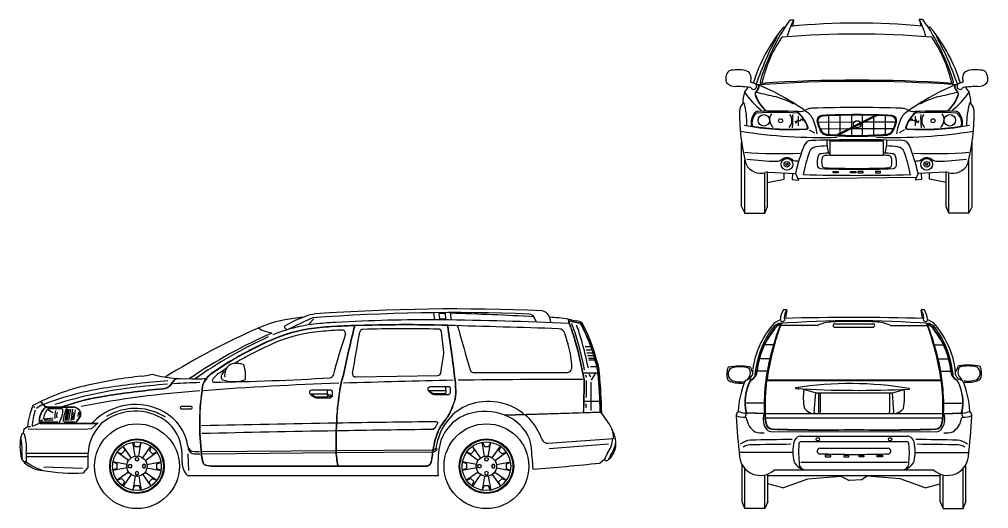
# Model space of a CAD drawing. Header units: millimetres. Extents: x -1 to 67.8, y -7.6 to 12.
# Drawn here: x 60.13 to 67.79, y 0 to 3.87 of the extents above; entities that cross this region are included whole.
import ezdxf

# ---------------------------------------------------------------- set-up
doc = ezdxf.new("R2010")
doc.units = ezdxf.units.MM

# ---------------------------------------------------------------- blocks, each defined once
blk = doc.blocks.new('aw-ruota-auto')
at = {"color": 0, "linetype": 'Continuous', "ltscale": 2}
for p, q in [((-0.0506, 0.0725), (-0.1213, 0.1738)), ((-0.0155, 0.0871), (-0.0371, 0.2087)), ((0.0155, 0.0871), (0.0371, 0.2087)), ((0.0506, 0.0725), (0.1213, 0.1738)), ((-0.0725, 0.0506), (-0.1738, 0.1213)), ((0.0725, 0.0506), (0.1738, 0.1213)), ((-0.0871, 0.0155), (-0.2087, 0.0371)), ((0.0871, 0.0155), (0.2087, 0.0371)), ((-0.0871, -0.0155), (-0.2087, -0.0371)), ((-0.0725, -0.0506), (-0.1738, -0.1213)), ((-0.0506, -0.0725), (-0.1213, -0.1738)), ((0.0506, -0.0725), (0.1213, -0.1738)), ((0.0725, -0.0506), (0.1738, -0.1213)), ((0.0871, -0.0155), (0.2087, -0.0371)), ((-0.0155, -0.0871), (-0.0371, -0.2087)), ((0.0155, -0.0871), (0.0371, -0.2087))]:
    blk.add_line(p, q, dxfattribs=at)
at = {"color": 0}
for p, q in [((-0.1213, 0.1738), (-0.1063, 0.1359)), ((-0.0328, 0.2094), (-0.0177, 0.1712)), ((-0.0177, 0.1712), (0.0209, 0.1712)), ((0.0371, 0.2087), (0.0209, 0.1712)), ((0.1249, 0.1712), (0.1086, 0.1336)), ((-0.1712, 0.1249), (-0.1336, 0.1086)), ((-0.1336, 0.1086), (-0.1063, 0.1359)), ((0.1086, 0.1336), (0.1359, 0.1063)), ((0.1738, 0.1213), (0.1359, 0.1063)), ((-0.2087, 0.0371), (-0.1712, 0.0209)), ((-0.1712, -0.0177), (-0.1712, 0.0209)), ((0.2094, 0.0328), (0.1712, 0.0177)), ((0.1712, 0.0177), (0.1712, -0.0209)), ((-0.2094, -0.0328), (-0.1712, -0.0177)), ((0.2087, -0.0371), (0.1712, -0.0209)), ((-0.1738, -0.1213), (-0.1359, -0.1063)), ((-0.1086, -0.1336), (-0.1359, -0.1063)), ((-0.1249, -0.1712), (-0.1086, -0.1336)), ((0.1336, -0.1086), (0.1063, -0.1359)), ((0.1213, -0.1738), (0.1063, -0.1359)), ((0.1712, -0.1249), (0.1336, -0.1086)), ((-0.0371, -0.2087), (-0.0209, -0.1712)), ((0.0177, -0.1712), (-0.0209, -0.1712)), ((0.0328, -0.2094), (0.0177, -0.1712))]:
    blk.add_line(p, q, dxfattribs=at)
for points in [[(-0.0767, 0), (-0.0688, 0.0138), (-0.0528, 0.0138), (-0.0448, 0), (-0.0528, -0.0138), (-0.0688, -0.0138)], [(0, 0.0767), (0.0138, 0.0688), (0.0138, 0.0528), (0, 0.0448), (-0.0138, 0.0528), (-0.0138, 0.0688)], [(0.0768, 0), (0.0688, 0.0139), (0.0528, 0.0139), (0.0448, 0), (0.0528, -0.0138), (0.0688, -0.0138)], [(0, -0.0767), (0.0138, -0.0688), (0.0138, -0.0528), (0, -0.0448), (-0.0138, -0.0528), (-0.0138, -0.0688)]]:
    blk.add_lwpolyline(points, close=True, dxfattribs=at)
for radius in [0.3692, 0.2377, 0.2315, 0.212, 0.0885]:
    blk.add_circle((0, 0), radius, dxfattribs=at)
blk = doc.blocks.new('2002 Volvo XC70 - Side view')
for p, q in [((0.972, 1.4903), (0.9659, 1.547)), ((1.0134, 1.497), (1.0087, 1.5403)), ((1.0615, 1.4965), (1.0568, 1.5406)), ((1.1041, 1.4889), (1.0977, 1.5478)), ((-0.1952, 1.412), (-0.0089, 1.5015)), ((-0.0257, 1.454), (0.0157, 1.4979)), ((-0.0089, 1.5015), (0.006, 1.5063)), ((1.7764, 1.4716), (1.7615, 1.5062)), ((2.0313, 1.4843), (2.1214, 1.4674)), ((2.0318, 1.4816), (2.1202, 1.4651)), ((2.1214, 1.4674), (2.1365, 1.4677)), ((-0.2112, 1.4262), (-0.1952, 1.412)), ((1.045, 1.2312), (1.0271, 1.3951)), ((2.1627, 1.2788), (2.2065, 1.2788)), ((2.1693, 1.254), (2.2101, 1.254)), ((2.1758, 1.2294), (2.2176, 1.2294)), ((1.0199, 1.0718), (1.0448, 1.2245)), ((2.1812, 1.2094), (2.2237, 1.2094)), ((2.1868, 1.1885), (2.2357, 1.1885)), ((2.1908, 1.1733), (2.2397, 1.1733)), ((2.2044, 1.1219), (2.2544, 1.1215)), ((0.3479, 1.0392), (0.9957, 1.0508)), ((2.1508, 1.0719), (2.2553, 1.0719)), ((2.1619, 1.0563), (2.1709, 1.0383)), ((2.1915, 1.0601), (2.2044, 1.0408)), ((2.2085, 0.7757), (2.2085, 0.9985)), ((2.212, 1.0143), (2.2437, 1.067)), ((-0.0136, 0.929), (0.0005, 0.9372)), ((-0.0136, 0.91), (-0.0136, 0.929)), ((0.0005, 0.9372), (0.1524, 0.9372)), ((0.1256, 0.9065), (0.1256, 0.9372)), ((0.1524, 0.9372), (0.1607, 0.9298)), ((0.1607, 0.9298), (0.1607, 0.886)), ((0.9212, 0.9546), (0.9353, 0.9628)), ((0.9212, 0.9356), (0.9212, 0.9546)), ((0.9237, 0.9286), (0.9212, 0.9356)), ((0.9225, 0.9321), (1.0604, 0.9321)), ((0.9378, 0.9145), (0.9237, 0.9286)), ((0.9429, 0.9197), (0.9304, 0.9321)), ((0.9353, 0.9628), (1.0872, 0.9628)), ((0.9593, 0.9085), (0.9419, 0.9205)), ((1.0604, 0.921), (1.0568, 0.9084)), ((1.0604, 0.9321), (1.0604, 0.9628)), ((1.0604, 0.9321), (1.0604, 0.921)), ((1.0872, 0.9628), (1.0955, 0.9554)), ((1.0955, 0.9554), (1.0955, 0.9116)), ((-0.0111, 0.903), (-0.0136, 0.91)), ((-0.0123, 0.9065), (0.1256, 0.9065)), ((0.003, 0.8889), (-0.0111, 0.903)), ((0.0081, 0.8941), (-0.0044, 0.9065)), ((0.0215, 0.8762), (0.003, 0.8889)), ((0.0245, 0.8829), (0.0071, 0.8949)), ((0.0356, 0.8729), (0.0215, 0.8762)), ((0.0372, 0.8799), (0.0232, 0.8832)), ((0.1165, 0.8801), (0.0356, 0.8801)), ((0.1457, 0.8729), (0.0356, 0.8729)), ((0.0372, 0.8799), (0.0364, 0.8801)), ((0.122, 0.8828), (0.1165, 0.8801)), ((0.1256, 0.8954), (0.122, 0.8828)), ((0.1256, 0.9065), (0.1256, 0.8954)), ((0.1607, 0.886), (0.1457, 0.8729)), ((0.9563, 0.9017), (0.9378, 0.9145)), ((0.9704, 0.8984), (0.9563, 0.9017)), ((0.972, 0.9055), (0.958, 0.9088)), ((1.0513, 0.9057), (0.9704, 0.9057)), ((1.0805, 0.8984), (0.9704, 0.8984)), ((0.972, 0.9055), (0.9712, 0.9057)), ((1.0568, 0.9084), (1.0513, 0.9057)), ((1.0955, 0.9116), (1.0805, 0.8984)), ((2.1595, 0.8472), (2.2702, 0.8472)), ((-2.1988, 0.807), (-2.1899, 0.7957)), ((-2.0875, 0.8028), (-1.9739, 0.8028)), ((-2.0875, 0.8003), (-1.886, 0.8003)), ((-2.0875, 0.7906), (-1.9721, 0.7906)), ((-2.0849, 0.7837), (-2.0449, 0.7592)), ((-1.9663, 0.8028), (-1.886, 0.8028)), ((-1.9362, 0.7858), (-1.9512, 0.6966)), ((-1.929, 0.7858), (-1.9439, 0.6966)), ((-1.9198, 0.7858), (-1.9348, 0.6966)), ((-1.9073, 0.7858), (-1.9222, 0.6966)), ((-1.8899, 0.7858), (-1.9048, 0.6966)), ((-1.8696, 0.7803), (-1.8827, 0.702)), ((-2.1279, 0.6983), (-2.1409, 0.6905)), ((-2.114, 0.7018), (-2.043, 0.7)), ((-2.1133, 0.7077), (-2.0434, 0.7154)), ((-1.8439, 0.761), (-1.8494, 0.7279)), ((1.5202, 0.7397), (2.1485, 0.7588)), ((1.5263, 0.7374), (2.2856, 0.7605)), ((2.151, 0.7589), (2.2802, 0.7628)), ((-2.2785, 0.5955), (-2.2737, 0.6294)), ((-2.2737, 0.6294), (-2.2471, 0.6492)), ((-2.2471, 0.6492), (-2.2237, 0.6492)), ((-2.242, 0.6293), (-1.7978, 0.628)), ((-2.1539, 0.6723), (-2.2102, 0.6482)), ((-2.1438, 0.6723), (-2.1546, 0.6819)), ((-2.1422, 0.6741), (-2.153, 0.6837)), ((-2.1438, 0.6844), (-2.0058, 0.6844)), ((-2.1438, 0.6748), (-1.8666, 0.6748)), ((-2.1438, 0.6723), (-1.6926, 0.6723)), ((-1.9556, 0.6844), (-1.8725, 0.6844)), ((-1.8638, 0.6748), (-1.6897, 0.6748)), ((-1.7978, 0.628), (-1.7381, 0.6327)), ((-1.7381, 0.6327), (-1.6873, 0.6769)), ((0.9752, 0.6373), (0.959, 0.6245)), ((0.9977, 0.6785), (0.9752, 0.6373)), ((0.9875, 0.686), (0.9977, 0.6785)), ((-2.2939, 0.5885), (-2.2785, 0.5955)), ((1.8694, 0.5158), (2.3858, 0.5544)), ((0.1932, 0.4591), (0.9526, 0.465)), ((1.8764, 0.4755), (2.345, 0.5104)), ((-2.2912, 0.437), (-2.2912, 0.3874)), ((-2.2556, 0.437), (-1.7679, 0.437)), ((-2.2556, 0.437), (-2.2556, 0.3689)), ((-2.2556, 0.4105), (-1.7698, 0.4105)), ((-0.98, 0.4315), (-0.9745, 0.2996)), ((-0.9285, 0.4503), (-0.8857, 0.4507)), ((-0.9284, 0.4327), (-0.8818, 0.4331)), ((-0.8653, 0.4508), (0.1907, 0.459)), ((-0.8606, 0.4332), (0.1913, 0.4418)), ((0.1938, 0.4418), (0.9485, 0.4479)), ((2.3142, 0.3868), (2.2833, 0.3607)), ((2.3142, 0.3868), (2.33, 0.3772)), ((-2.2556, 0.3689), (-2.2741, 0.3689)), ((-1.8109, 0.3177), (-2.1169, 0.3277)), ((-1.8044, 0.2811), (-1.7683, 0.3227)), ((-0.7799, 0.3387), (0.2054, 0.3387)), ((-0.7799, 0.3362), (0.9166, 0.3362)), ((0.208, 0.3387), (0.9166, 0.3387)), ((-0.9822, 0.2606), (0.999, 0.2606))]:
    blk.add_line(p, q)
blk.add_lwpolyline([(-1.0259, 0.8097), (-0.9567, 0.8097, -0.414214), (-0.9462, 0.7993), (-0.9462, 0.795, -0.414214), (-0.9567, 0.7845), (-1.0259, 0.7845, -0.414214), (-1.0363, 0.795), (-1.0363, 0.7993, -0.414214)], format="xyb", close=True)
blk.add_circle((0.1417, 0.8919), 0.00986)
for centre, radius, start, end in [((0.0798, 1.1529), 0.3871, 97.40592, 109.56263), ((1.1276, -13.6299), 15.1777, 87.77253, 94.23789), ((1.1276, -13.6299), 15.2064, 87.39517, 94.13972), ((1.1276, -13.6299), 15.1707, 90.26747, 90.44893), ((0.4552, -21.8826), 23.4333, 86.81566, 88.42729), ((1.7156, 1.4864), 0.05, 23.3293, 87.77253), ((1.8159, 1.4999), 0.0609, 41.2244, 87.39517), ((1.7745, 1.4637), 0.116, 1.55111, 41.2244), ((-0.0525, 0.6062), 0.8982, 100.06903, 113.50406), ((0.1699, 0.2121), 1.2536, 96.97522, 112.3677), ((0.2588, 0.6491), 0.9218, 109.56263, 120.54099), ((0.1313, -0.4289), 1.9494, 95.94113, 100.06903), ((0.2555, -0.6348), 2.1047, 91.80458, 96.48991), ((0.8956, -9.9689), 11.4595, 89.39292, 93.53406), ((0.7207, -26.484), 27.9826, 89.302, 89.40057), ((0.7207, -26.484), 27.9755, 87.30579, 89.39292), ((1.7912, -0.107), 1.6207, 81.57659, 86.85115), ((2.1562, 1.5087), 0.1298, 185.38965, 201.73734), ((2.3986, 3.0437), 1.591, 256.5532, 258.93822), ((2.1562, 1.5087), 0.1273, 185.70432, 191.05688), ((2.1562, 1.5087), 0.1273, 192.27277, 201.73734), ((0.6785, 0.9195), 1.461, 15.586, 21.73734), ((0.6785, 0.9195), 1.4635, 15.586, 21.73734), ((0.6785, 0.9195), 1.4795, 15.586, 21.4476), ((2.0595, 1.3096), 0.1759, 64.03744, 78.89635), ((2.0828, 1.4282), 0.0525, 28.05235, 44.58799), ((2.0828, 1.4282), 0.055, 28.05235, 45.41277), ((0.9262, 0.8224), 1.3716, 14.90164, 28.06705), ((1.9173, -3.9233), 5.8375, 113.50406, 121.79226), ((1.3429, -2.377), 4.1126, 113.78423, 124.15748), ((-0.2167, 1.8295), 0.4541, 243.05446, 257.4139), ((0.1699, 0.2121), 1.2222, 96.97522, 114.08393), ((0.1699, 0.2121), 1.2197, 96.97522, 114.08393), ((0.1699, 0.2121), 1.1896, 96.97522, 114.08393), ((-0.2043, 1.434), 0.0105, 120.54099, 228.52858), ((0.3036, -0.8811), 2.3235, 92.54581, 96.97522), ((0.3036, -0.8811), 2.321, 92.54581, 96.97522), ((0.3036, -0.8811), 2.291, 92.54581, 96.97522), ((0.7545, -11.0229), 12.4753, 88.5245, 92.54581), ((0.7545, -11.0229), 12.4728, 91.91755, 92.54581), ((0.7545, -11.0229), 12.4427, 92.36239, 92.54581), ((0.2427, 1.3843), 0.025, 341.4342, 92.36239), ((9.0689, -0.7584), 9.005, 165.84973, 168.4554), ((9.0689, -0.7584), 9.0025, 165.84515, 168.4554), ((-31.447, 6.8115), 32.2847, 349.75363, 350.34011), ((0.7545, -11.0229), 12.4728, 88.53405, 91.9056), ((0.4046, 1.39), 0.025, 91.61478, 170.34011), ((0.7545, -11.0229), 12.4427, 88.85698, 91.61478), ((1.0023, 1.3924), 0.025, 6.23128, 88.85698), ((-9.7254, -0.2651), 10.9337, 6.71642, 9.003), ((-9.7254, -0.2651), 10.9362, 6.71642, 9.0139), ((-1.5068, -99.3873), 100.8662, 88.035396, 88.532608), ((19.0967, 6.3995), 18.6159, 195.4386, 196.55346), ((1.9515, 1.3683), 0.0513, 14.35517, 90.40976), ((3.19, 1.6853), 1.2272, 194.35517, 198.08997), ((0.6785, 0.9195), 1.5111, 15.586, 20.49576), ((0.9518, 0.8255), 1.3341, 15.05311, 28.05235), ((0.9518, 0.8255), 1.3366, 15.05311, 28.05235), ((1.2443, -2.094), 3.7975, 114.71326, 124.77424), ((0.8889, -1.3965), 2.9842, 114.08393, 118.60321), ((0.8889, -1.3965), 2.9817, 114.08393, 118.60321), ((5.2045, -0.2822), 5.2092, 161.4342, 165.17277), ((1.3771, 1.0931), 0.68, 3.72256, 18.08997), ((-0.9388, 0.4684), 3.1401, 10.09322, 15.586), ((-0.9388, 0.4684), 3.1426, 10.09322, 15.586), ((-0.9388, 0.4684), 3.1586, 11.46485, 15.586), ((-0.9388, 0.4684), 3.1902, 11.56163, 15.586), ((0.8889, -1.3965), 2.9516, 114.08393, 118.60321), ((1.0202, 1.2285), 0.025, 350.74588, 6.23128), ((0.6832, -1.0192), 2.5545, 118.60321, 125.39315), ((0.6832, -1.0192), 2.552, 118.60321, 125.39315), ((0.6832, -1.0192), 2.5219, 118.60321, 120.85689), ((1.8275, 1.0278), 0.4371, 5.51066, 19.23547), ((1.8275, 1.0278), 0.4396, 5.51066, 19.23547), ((1.8275, 1.0278), 0.4491, 5.51066, 19.23547), ((-0.6385, 0.9242), 0.1724, 118.49867, 147.43642), ((0.6832, -1.0192), 2.5219, 122.59616, 123.82757), ((-0.6652, 1.0382), 0.0499, 110.0489, 156.80437), ((-0.5763, 1.0495), 0.1118, 161.46164, 185.43436), ((-0.6096, 1.0717), 0.074, 117.47973, 169.5335), ((-0.6095, 1.0716), 0.0741, 91.84827, 117.47973), ((-0.6037, 0.8907), 0.2551, 75.88796, 91.84827), ((-0.5442, 1.1274), 0.011, 356.66786, 75.88796), ((-0.8515, 1.043), 0.3291, 357.85173, 14.74063), ((1.2769, 1.1006), 0.0251, 191.48554, 269.61912), ((1.8387, 85.6099), 84.5363, 269.619116, 270.123403), ((2.0176, 1.1106), 0.0368, 275.02679, 350.08385), ((1.9166, 1.1282), 0.1393, 350.08385, 3.72256), ((-0.9292, -2.7417), 3.8103, 96.25777, 102.75781), ((-0.5115, -6.5229), 7.5585, 94.74908, 98.38843), ((-1.4155, 1.6936), 0.6515, 276.25777, 283.74091), ((-1.0001, 2.0103), 0.9848, 254.65006, 272.05473), ((-1.1947, 1.0554), 0.1109, 275.33403, 330.73144), ((-1.1947, 1.0554), 0.1134, 275.33403, 330.73144), ((-1.0438, 0.9709), 0.0621, 113.13445, 150.73144), ((-1.0438, 0.9709), 0.0596, 107.92724, 150.73144), ((-0.9069, 2.841), 1.8157, 268.17423, 272.28154), ((-0.6887, 0.9117), 0.1858, 125.39315, 153.7381), ((-0.6887, 0.9117), 0.1833, 125.39315, 153.7381), ((-0.7727, 1.01), 0.0131, 147.43642, 254.53661), ((-1.2296, 25.117), 24.1239, 271.07676, 273.26888), ((-0.6594, 1.0357), 0.0562, 156.80437, 179.79688), ((-0.6965, 1.0359), 0.0191, 179.79688, 250.87315), ((-0.6123, 1.2786), 0.2761, 250.87315, 286.00515), ((-0.5414, 1.0313), 0.0188, 286.00515, 357.85173), ((0.1446, 1.0573), 0.025, 273.26888, 345.17277), ((-0.029, 1.1), 0.2808, 337.31072, 348.4554), ((-0.029, 1.1), 0.2833, 337.31072, 348.4554), ((6.4652, -222.1482), 223.2255, 91.372423, 91.595416), ((0.3475, 1.0642), 0.025, 169.75363, 271.02213), ((0.9953, 1.0758), 0.025, 271.02213, 350.74588), ((0.3854, 0.9256), 0.7531, 358.69767, 6.71642), ((0.3854, 0.9256), 0.7556, 358.69767, 6.71642), ((1.9547, -57.6065), 58.6255, 89.814919, 90.778105), ((-3.0172, 0.9726), 5.1701, 357.62977, 0.51029), ((-3.0172, 0.9726), 5.1726, 357.63176, 0.51029), ((-10.6757, 1.1954), 12.8502, 358.576, 359.17917), ((-1.6932, 0.6882), 3.974, 1.07641, 5.51066), ((-1.6932, 0.6882), 3.9765, 1.0408, 5.51066), ((-1.6932, 0.6882), 3.986, 0.91488, 5.51066), ((-1.3742, -0.7566), 1.776, 102.89868, 117.85715), ((-1.2688, -1.3873), 2.3673, 98.38843, 110.98144), ((-1.0085, -2.4092), 3.3885, 97.04515, 107.53076), ((-0.4009, -6.4286), 7.373, 93.75824, 101.11721), ((-0.5438, -5.9156), 6.8905, 95.33403, 98.99219), ((-0.5438, -5.9156), 6.888, 95.33403, 98.99219), ((-0.7308, -4.6567), 5.6532, 94.15128, 97.04515), ((-0.7308, -4.6567), 5.6532, 91.56688, 93.6578), ((1.0062, 0.6653), 1.894, 171.99077, 188.31115), ((1.0062, 0.6653), 1.8915, 171.98424, 188.31115), ((-0.7329, 0.9335), 0.1365, 153.7381, 181.88561), ((-0.7329, 0.9335), 0.134, 153.7381, 181.88561), ((0.9067, -21.3809), 22.3807, 91.77032, 94.51598), ((2.3209, 0.5985), 2.1275, 169.36565, 175.45734), ((2.3209, 0.5985), 2.125, 169.36565, 175.45734), ((-2.2727, 0.7255), 0.1771, 32.35685, 42.14837), ((-2.2727, 0.7255), 0.1796, 32.35685, 42.14837), ((-1.3566, -0.9359), 1.845, 98.23471, 109.54688), ((-1.3566, -0.9359), 1.8425, 98.23471, 109.32672), ((0.9218, 0.9133), 0.2166, 335.9879, 358.72381), ((0.9218, 0.9133), 0.2191, 335.9879, 358.72381), ((1.396, 0.3962), 0.45, 51.65254, 110.27403), ((-1.5636, 0.5578), 0.6896, 158.22616, 172.38141), ((-1.5214, 0.5883), 0.6913, 164.05072, 175.03667), ((-2.0662, 0.6587), 0.1719, 111.47012, 129.49848), ((-2, 0.6886), 0.1548, 139.71911, 182.4966), ((-2, 0.6886), 0.1523, 139.71911, 182.4966), ((-2.0722, 0.8694), 0.0708, 224.43829, 251.70318), ((-1.973, 0.6898), 0.1496, 141.84847, 174.0703), ((-2.0722, 0.8694), 0.0683, 224.43829, 257.30787), ((-2.0875, 0.7628), 0.04, 99.8558, 139.71911), ((-2.0875, 0.7628), 0.0375, 90, 139.71911), ((-1.8443, 0.7251), 0.1863, 164.65663, 184.5263), ((-2.1481, 0.7809), 0.182, 326.40343, 2.52228), ((-1.7198, 0.6794), 0.245, 152.00282, 177.8865), ((-1.9444, 0.7368), 0.0612, 321.06352, 34.89016), ((-1.8908, 0.7285), 0.072, 46.74407, 86.25773), ((-1.8908, 0.7285), 0.0745, 46.74407, 86.25773), ((-1.8772, 0.7429), 0.0521, 12.7892, 46.74407), ((-1.8772, 0.7429), 0.0546, 12.7892, 46.74407), ((-1.3936, 0.352), 0.4698, 60.7245, 135.02355), ((-1.3936, 0.352), 0.4176, 60.7245, 130.23608), ((-1.3936, 0.352), 0.4392, 60.7245, 121.50438), ((3.3452, 0.5171), 3.155, 175.45734, 181.05559), ((3.3452, 0.5171), 3.1525, 175.45734, 181.05559), ((0.7045, 0.9567), 0.4355, 320.15812, 342.41386), ((0.7045, 0.9567), 0.438, 320.15812, 342.41386), ((1.3679, 0.4721), 0.3691, 110.27403, 140.56897), ((1.3685, 0.3323), 0.4348, 68.36835, 107.27221), ((-3.0172, 0.9726), 5.1886, 358.05047, 358.40527), ((-1.9641, 0.7351), 0.0542, 149.86603, 199.13971), ((-1.2868, 0.3545), 0.6624, 145.18472, 151.09138), ((-1.2868, 0.3545), 0.6599, 145.18472, 150.97145), ((-1.8532, 0.7484), 0.0178, 325.18472, 12.7892), ((-1.8532, 0.7484), 0.0275, 325.18472, 12.7892), ((-1.8532, 0.7484), 0.03, 325.18472, 12.7892), ((-1.3454, 0.438), 0.319, 7.75388, 60.7245), ((-1.3454, 0.438), 0.3405, 56.09641, 60.7245), ((-1.3454, 0.438), 0.3711, 8.51505, 60.7245), ((1.4475, 0.4067), 0.4721, 140.56897, 171.79498), ((1.3394, 0.4259), 0.3367, 107.27221, 173.06697), ((1.3978, 0.406), 0.3554, 31.00522, 68.36835), ((1.396, 0.3962), 0.45, 41.40162, 49.01006), ((1.3816, 0.3898), 0.4651, 19.97335, 40.82531), ((1.344, 0.0195), 1.1982, 31.84447, 38.19959), ((-1.4033, 0.4147), 0.365, 135.44334, 172.7633), ((-1.7542, 0.7123), 0.04, 298.13954, 315.02355), ((2.7139, -150.2937), 150.9896, 90.95621, 91.360202), ((2.7139, -150.2937), 150.9284, 90.957536, 91.360202), ((2.7139, -150.2937), 150.9284, 90.666194, 90.956586), ((2.7139, -150.2937), 150.9896, 90.655115, 90.955259), ((1.2518, 0.5), 0.2774, 140.15812, 158.19457), ((1.2518, 0.5), 0.2749, 140.15812, 158.19457), ((2.2089, 0.5625), 0.1771, 357.38381, 30.26254), ((-1.9089, 0.4905), 0.3972, 165.7125, 194.62227), ((-2.6081, 0.4774), 0.3192, 353.45618, 15.11348), ((-2.3052, 0.5706), 0.0384, 6.65167, 45.26728), ((-2.6081, 0.4774), 0.3548, 353.45618, 15.9668), ((1.5302, 0.3886), 0.5773, 158.19457, 174.67487), ((1.5302, 0.3886), 0.5748, 158.19457, 174.67487), ((1.5036, 0.4696), 0.2319, 6.40017, 31.00522), ((1.8657, 0.5657), 0.05, 199.97335, 274.26767), ((2.1542, 0.5668), 0.2254, 324.82374, 356.71662), ((2.2227, 0.516), 0.1824, 337.95431, 30.53043), ((-1.1131, 0.3778), 0.6575, 172.7633, 184.80591), ((-1.7416, 0.384), 0.7189, 358.35725, 7.75388), ((-0.9289, 0.5003), 0.05, 188.51505, 270.44525), ((-0.9284, 0.4827), 0.05, 188.51505, 270.44525), ((0.9578, 0.4832), 0.0353, 274.94421, 347.16492), ((0.9699, 0.4755), 0.0105, 270.44525, 351.79498), ((2.1343, 0.3293), 1.1375, 173.06697, 183.45944), ((-2.487, 0.022), 4.2476, 3.92004, 6.40017), ((2.1542, 0.5668), 0.2548, 324.82374, 349.91707), ((-2.1861, 0.4675), 0.1322, 215.80549, 228.25279), ((-0.7701, 0.4037), 0.0987, 187.05134, 209.14535), ((-0.7701, 0.4037), 0.0962, 187.05134, 209.14535), ((0.7792, 0.4699), 0.5886, 181.05559, 192.87742), ((0.7792, 0.4699), 0.5861, 181.05559, 192.9333), ((-0.6037, 0.5875), 1.5659, 352.34766, 354.67487), ((-0.6037, 0.5875), 1.5684, 352.34766, 354.67487), ((2.478, 0.3386), 0.1708, 144.82374, 163.58001), ((2.2601, 0.5009), 0.1421, 299.48641, 337.95431), ((2.478, 0.3386), 0.1414, 144.82374, 159.929), ((-2.1208, 0.5133), 0.2115, 219.39419, 268.63579), ((-1.9887, 0.7263), 0.4461, 233.2383, 252.08964), ((-0.8837, 0.3592), 0.1394, 178.28083, 225.02467), ((-0.832, 0.3692), 0.0278, 209.14535, 255.515), ((-0.832, 0.3692), 0.0253, 209.14535, 255.515), ((-0.789, 0.5354), 0.1995, 255.515, 272.65257), ((-0.789, 0.5354), 0.197, 255.515, 272.65257), ((0.8981, 0.3858), 0.0506, 291.48885, 352.34766), ((0.8981, 0.3858), 0.0531, 291.48885, 352.34766), ((0.8345, 13.4334), 13.1529, 273.99411, 276.29045), ((2.2601, 0.5009), 0.1421, 276.29045, 279.40265), ((-1.8704, 1.7571), 1.4775, 260.04612, 272.56035)]:
    blk.add_arc(centre, radius, start, end)
at = {"xscale": 0.9070060506302333, "yscale": 0.9070060506302333, "zscale": 0.9070060506302333}
for p in [(-1.381, 0.3348), (1.381, 0.3348)]:
    blk.add_blockref('aw-ruota-auto', p, dxfattribs=at)
blk = doc.blocks.new('2002 Volvo XC70 - Front view')
for p, q in [((-0.2231, 0.7681), (-0.2231, 0.6261)), ((-0.1596, 0.6178), (0.1419, 0.7723)), ((-0.1413, 0.6178), (0.1592, 0.7718)), ((-0.1339, 0.7691), (-0.1337, 0.6311)), ((-0.0421, 0.7736), (-0.0419, 0.6816)), ((0.0421, 0.7736), (0.042, 0.7257)), ((0.2231, 0.7681), (0.2231, 0.6261)), ((-0.4901, 0.7305), (-0.4801, 0.7105)), ((-0.4801, 0.7105), (-0.4701, 0.738)), ((-0.4701, 0.738), (-0.4475, 0.728)), ((-0.4625, 0.7655), (-0.4625, 0.6904)), ((-0.4475, 0.728), (-0.435, 0.7455)), ((-0.435, 0.7455), (-0.425, 0.728)), ((-0.3083, 0.719), (-0.0252, 0.7203)), ((0.042, 0.7106), (0.0417, 0.6166)), ((0.062, 0.7207), (0.3023, 0.7218)), ((0.1337, 0.617), (0.1339, 0.7587)), ((0.435, 0.7455), (0.425, 0.728)), ((0.4475, 0.728), (0.435, 0.7455)), ((0.4701, 0.738), (0.4475, 0.728)), ((0.4625, 0.7655), (0.4625, 0.6904)), ((0.4801, 0.7105), (0.4701, 0.738)), ((0.4901, 0.7305), (0.4801, 0.7105)), ((-0.3775, 0.6572), (-0.3343, 0.6334)), ((-0.2893, 0.6674), (-0.0702, 0.6684)), ((-0.0418, 0.6646), (-0.0417, 0.6166)), ((-0.0402, 0.6685), (0.2833, 0.6699)), ((0.3775, 0.6572), (0.3343, 0.6334)), ((-0.9109, 0.0542), (-0.9109, 0.5616)), ((0.3617, 0.5733), (0.2359, 0.5778)), ((0.9109, 0.0542), (0.9109, 0.5616)), ((-0.8854, 0), (-0.8854, 0.4225)), ((0.8854, 0), (0.8854, 0.4225)), ((-0.7279, 0), (-0.7279, 0.3204)), ((-0.7059, 0.0542), (-0.7059, 0.3246)), ((-0.7021, 0.3244), (-0.4849, 0.3124)), ((-0.5741, 0.2697), (-0.5741, 0.3173)), ((-0.5091, 0.3138), (-0.5121, 0.2674)), ((-0.4847, 0.3134), (-0.4608, 0.2597)), ((0.4847, 0.3134), (0.4608, 0.2597)), ((0.7021, 0.3244), (0.4849, 0.3124)), ((0.5091, 0.3138), (0.5121, 0.2674)), ((0.5741, 0.2697), (0.5741, 0.3173)), ((0.7059, 0.0542), (0.7059, 0.3246)), ((0.7279, 0), (0.7279, 0.3204)), ((-0.7059, 0.2425), (-0.5741, 0.2697)), ((-0.5121, 0.2674), (-0.4608, 0.2597)), ((-0.4676, 0.2749), (0.4707, 0.2845)), ((0.5121, 0.2674), (0.4608, 0.2597)), ((0.7059, 0.2425), (0.5741, 0.2697)), ((-0.9109, 0.0542), (-0.8854, 0)), ((-0.8854, 0), (-0.7674, 0)), ((-0.7674, 0), (-0.7279, 0)), ((-0.7279, 0), (-0.7059, 0.0542)), ((0.7279, 0), (0.7059, 0.0542)), ((0.7674, 0), (0.7279, 0)), ((0.8854, 0), (0.7674, 0)), ((0.9109, 0.0542), (0.8854, 0))]:
    blk.add_line(p, q)
for points in [[(-0.2097, 0.4551), (-0.2097, 0.5703), (0.2092, 0.5703), (0.2092, 0.4551)], [(-0.1872, 0.3199), (-0.1872, 0.33), (-0.1471, 0.33), (-0.1471, 0.3199)], [(-0.0495, 0.3199), (-0.0495, 0.33), (-0.0069, 0.33), (-0.0069, 0.3199)], [(0.0495, 0.3199), (0.0495, 0.33), (0.0069, 0.33), (0.0069, 0.3199)], [(0.1872, 0.3199), (0.1872, 0.33), (0.1471, 0.33), (0.1471, 0.3199)]]:
    blk.add_lwpolyline(points, close=True)
for centre, radius in [((-0.7354, 0.733), 0.0451), ((0.7354, 0.733), 0.0451), ((-0.6027, 0.7305), 0.0158), ((0.0025, 0.7019), 0.0285), ((0.6027, 0.7305), 0.0158), ((-0.552, 0.3861), 0.0462), ((-0.5527, 0.3861), 0.0225), ((-0.552, 0.3861), 0.00792), ((0.552, 0.3861), 0.0462), ((0.5527, 0.3861), 0.0225), ((0.552, 0.3861), 0.00792)]:
    blk.add_circle(centre, radius)
for centre, radius, start, end in [((0.4012, 0.6534), 1.2755, 140.70445, 162.95146), ((0.8954, 0.5393), 1.7335, 145.47129, 163.29661), ((-0.5699, 1.4493), 0.02, 74.41482, 143.28085), ((-0.0656, 1.2714), 0.5012, 149.76526, 165.50257), ((-0.5125, 1.4386), 0.0858, 80.62496, 103.63643), ((0.0011, -3.7892), 5.2904, 84.40395, 95.68469), ((-0.752, 1.5435), 0.2539, 344.82001, 354.7526), ((0.507, 1.459), 0.0704, 75.4049, 100.80941), ((0.0056, 1.2622), 0.5563, 13.69527, 28.63159), ((0.8154, 1.5828), 0.326, 190.16975, 198.93438), ((-0.94, 0.5048), 1.7863, 17.35389, 34.9134), ((0.5699, 1.4493), 0.02, 36.71915, 105.58518), ((-0.4012, 0.6534), 1.2755, 17.04854, 39.29555), ((1.5315, 0.2182), 2.4609, 151.51508, 161.01547), ((0.2951, 0.7911), 1.0713, 146.57556, 167.35627), ((-0.5816, 1.3714), 0.02, 97.4368, 150.50295), ((0, -6.1794), 7.5931, 85.58912, 94.4128), ((0.5816, 1.3714), 0.02, 29.49705, 82.5632), ((-0.2951, 0.7911), 1.0713, 12.64373, 33.42444), ((-1.5315, 0.2182), 2.4609, 18.98453, 28.48492), ((-0.9509, 1.0631), 0.0851, 136.16617, 198.91087), ((-1.0051, 1.1152), 0.01, 103.61448, 136.16617), ((-0.9401, 0.8469), 0.286, 78.10711, 103.61448), ((-0.8937, 1.0697), 0.0584, 336.71966, 77.6148), ((0.8937, 1.0697), 0.0584, 102.3852, 203.28034), ((0.9401, 0.8469), 0.286, 76.38552, 101.89289), ((1.0051, 1.1152), 0.01, 43.83383, 76.38552), ((0.9509, 1.0631), 0.0851, 341.08913, 43.83383), ((-1.022, 1.0388), 0.01, 198.91087, 218.74666), ((-0.9625, 1.0865), 0.0862, 218.74666, 272.60291), ((-0.9664, -0.0756), 1.076, 83.40009, 89.58551), ((-0.8309, 1.0427), 0.01, 156.71966, 250.0549), ((-0.8155, 1.001), 0.0235, 212.19076, 71.91459), ((-1.4308, -0.6105), 1.7487, 53.07266, 70.0549), ((-0.8405, 1.0057), 0.0652, 310.36462, 7.44376), ((-0.8377, 1.0057), 0.0652, 310.36462, 7.70338), ((0.0065, -10.5306), 11.571, 86.14096, 93.90928), ((-0.7552, 1.0351), 0.01, 165.93832, 275.78238), ((-0.0021, -10.1293), 11.1798, 86.12854, 93.85746), ((1.4308, -0.6105), 1.7487, 109.9451, 126.92734), ((0.7552, 1.0351), 0.01, 264.21762, 14.06168), ((0.8377, 1.0057), 0.0652, 172.29662, 229.63538), ((0.8405, 1.0057), 0.0652, 172.55624, 229.63538), ((0.8155, 1.0006), 0.0233, 107.42829, 328.58043), ((0.8309, 1.0427), 0.01, 289.9451, 23.28034), ((0.9664, -0.0756), 1.076, 90.41449, 96.59991), ((0.9625, 1.0865), 0.0862, 267.39709, 321.25334), ((1.022, 1.0388), 0.01, 321.25334, 341.08913), ((-0.4225, 0.843), 0.48, 166.33319, 177.57335), ((-1.0812, 1.1429), 0.2678, 315.8784, 326.44686), ((-0.4409, 1.2398), 0.5285, 212.27127, 233.57881), ((-0.8439, 0.9833), 0.01, 31.41957, 83.40009), ((-0.7854, 0.9408), 0.02, 130.36462, 199.42098), ((-0.5194, 1.0346), 0.302, 199.42098, 229.46291), ((-0.7825, 0.9408), 0.02, 130.36462, 199.42098), ((-0.5165, 1.0346), 0.302, 199.42098, 229.44792), ((1.0368, 8.2478), 7.5177, 255.94193, 257.08251), ((-0.8522, 0.1919), 0.7576, 62.01649, 74.0345), ((0.8522, 0.1919), 0.7576, 105.9655, 117.98351), ((-1.0368, 8.2478), 7.5177, 282.91749, 284.05807), ((0.5165, 1.0346), 0.302, 310.55208, 340.57902), ((0.5194, 1.0346), 0.302, 310.53709, 340.57902), ((0.4409, 1.2398), 0.5285, 306.42119, 327.72873), ((0.7825, 0.9408), 0.02, 340.57902, 49.63538), ((0.7854, 0.9408), 0.02, 340.57902, 49.63538), ((0.8439, 0.9833), 0.01, 96.59991, 148.58043), ((1.0812, 1.1429), 0.2678, 213.55314, 224.1216), ((0.4225, 0.843), 0.48, 2.42665, 13.66681), ((-0.8507, 0.8057), 0.0773, 121.91966, 180.27808), ((-1.4876, 0.7028), 0.6195, 358.8726, 15.78021), ((1.4876, 0.7028), 0.6195, 164.21979, 181.1274), ((0.8507, 0.8057), 0.0773, 359.72192, 58.08034), ((0.7956, 0.803), 1.7235, 179.89608, 193.53788), ((-0.702, 0.7105), 0.1334, 142.57911, 190.81783), ((-0.7243, 0.7117), 0.1045, 135.44658, 193.81104), ((-0.7841, 0.7733), 0.03, 91.88963, 142.57911), ((-0.7846, 0.771), 0.02, 93.32216, 135.44658), ((-0.6278, -1.9305), 2.7261, 86.52541, 93.32216), ((-0.6253, -4.042), 4.8479, 88.04699, 91.88963), ((-0.6057, 0.739), 0.0838, 146.22179, 229.30855), ((-0.5918, 0.7308), 0.0792, 315.64015, 38.90723), ((-1.4526, 0.748), 0.948, 355.45624, 1.8159), ((-0.6113, 0.6102), 0.2354, 16.45983, 55.27346), ((-0.6134, 0.608), 0.2354, 17.7088, 50.02776), ((-0.4579, 0.9319), 0.1289, 269.03634, 297.95513), ((-0.3533, 0.726), 0.1022, 89.47356, 115.58405), ((-0.4403, 0.7074), 0.1, 23.6468, 53.07266), ((0.0005, -9.3069), 10.1411, 88.01073, 91.99423), ((-0.2748, 0.7311), 0.04, 93.59447, 194.18212), ((-0.2678, 0.7271), 0.04, 93.53748, 195.26175), ((-0.0002, -4.4781), 5.2565, 86.97193, 93.02215), ((0.0001, -4.3078), 5.0821, 86.95277, 93.04973), ((0.2678, 0.7271), 0.04, 344.73825, 86.46252), ((0.2748, 0.7311), 0.04, 345.81788, 86.40553), ((0.4403, 0.7074), 0.1, 126.92734, 156.3532), ((0.3533, 0.726), 0.1022, 64.41595, 90.52644), ((0.6113, 0.6102), 0.2354, 124.72654, 163.54017), ((0.6134, 0.608), 0.2354, 129.97224, 162.2912), ((0.4579, 0.9319), 0.1289, 242.04487, 270.96366), ((0.6253, -4.042), 4.8479, 88.11037, 91.95301), ((0.6278, -1.9305), 2.7261, 86.67784, 93.47459), ((1.4526, 0.748), 0.948, 178.1841, 184.54376), ((0.5918, 0.7308), 0.0792, 141.09277, 224.35985), ((0.6057, 0.739), 0.0838, 310.69145, 33.77821), ((0.7841, 0.7733), 0.03, 37.42089, 88.11037), ((0.7846, 0.771), 0.02, 44.55342, 86.67784), ((0.7243, 0.7117), 0.1045, 346.18896, 44.55342), ((0.702, 0.7105), 0.1334, 349.18217, 37.42089), ((-0.7956, 0.803), 1.7235, 346.46212, 0.10392), ((-0.5222, 2.6081), 1.9482, 259.12823, 273.75976), ((-0.8209, 0.5408), 0.5155, 9.44297, 23.6468), ((0.0544, 0.8143), 0.3796, 194.18212, 205.42982), ((0.0598, 0.8165), 0.3796, 195.26175, 204.5934), ((-0.0598, 0.8165), 0.3796, 335.4066, 344.73825), ((-0.0544, 0.8143), 0.3796, 334.57018, 345.81788), ((0.8209, 0.5408), 0.5155, 156.3532, 170.55703), ((0.5222, 2.6081), 1.9482, 266.24024, 280.87177), ((-0.2949, 4.5783), 3.9805, 260.95981, 272.00007), ((-0.5208, 2.611), 1.9482, 260.99073, 273.61059), ((-0.3987, 0.6766), 0.01, 273.61059, 17.7088), ((-0.3951, 0.674), 0.01, 273.75976, 16.45983), ((-0.2342, 0.6771), 0.06, 205.42982, 265.48186), ((-0.2308, 0.6835), 0.06, 204.5934, 265.50558), ((0.0008, 3.4535), 2.8463, 265.1688, 274.79791), ((-0.0003, 3.3943), 2.7806, 265.14733, 274.86429), ((0.2949, 4.5783), 3.9805, 267.99993, 279.04019), ((0.2308, 0.6835), 0.06, 274.49442, 335.4066), ((0.2342, 0.6771), 0.06, 274.51814, 334.57018), ((0.3951, 0.674), 0.01, 163.54017, 266.24024), ((0.3987, 0.6766), 0.01, 162.2912, 266.38941), ((0.5208, 2.611), 1.9482, 266.38941, 279.00927), ((-0.3598, 0.5133), 0.06, 91.8613, 158.19113), ((0.0268, -11.3842), 11.9638, 88.99891, 91.8613), ((0.2451, 0.5818), 0.4824, 180.60964, 193.08205), ((-0.2451, 0.5818), 0.4824, 346.91795, 359.39036), ((0.3598, 0.5133), 0.06, 21.80887, 88.1387), ((-0.6053, 3.9743), 3.504, 265.39921, 272.57879), ((0.9548, -0.0127), 1.4759, 158.19113, 167.2741), ((0.6245, 0.1117), 1.0658, 159.4711, 169.59121), ((-0.3174, 0.4644), 0.06, 95.83485, 159.4711), ((0.0171, -2.8095), 3.351, 94.30966, 95.83485), ((-0.2777, 0.44), 0.03, 95.29463, 162.07285), ((0.0343, -2.9267), 3.4111, 94.10187, 95.29463), ((-0.0343, -2.9267), 3.4111, 84.70537, 85.90603), ((-0.0171, -2.8095), 3.351, 84.16515, 85.69034), ((0.2777, 0.44), 0.03, 17.92715, 84.70537), ((0.3174, 0.4644), 0.06, 20.5289, 84.16515), ((-0.6245, 0.1117), 1.0658, 10.40879, 20.5289), ((-0.9548, -0.0127), 1.4759, 12.7259, 21.80887), ((0.6053, 3.9743), 3.504, 267.42121, 274.60079), ((-0.8217, 0.4136), 0.06, 193.53788, 206.64543), ((-0.7609, 0.4441), 0.128, 206.64543, 287.16874), ((-0.579, 2.7226), 2.3133, 262.8162, 268.62969), ((-0.6329, 0.4699), 0.06, 268.62969, 309.34763), ((-0.5532, 0.3727), 0.0656, 44.81354, 129.34763), ((-0.4729, 0.5266), 0.1128, 252.57014, 273.17983), ((-0.1448, 0.397), 0.1697, 162.07285, 185.95968), ((-0.1697, 0.4035), 0.1082, 159.05913, 196.23118), ((-0.252, 0.435), 0.02, 94.84335, 159.05913), ((0.0343, -2.944), 3.4111, 94.10187, 94.84335), ((-0.0343, -2.944), 3.4111, 85.15665, 85.90603), ((0.252, 0.435), 0.02, 20.94087, 85.15665), ((0.1697, 0.4035), 0.1082, 343.76882, 20.94087), ((0.1448, 0.397), 0.1697, 354.04032, 17.92715), ((0.4729, 0.5266), 0.1128, 266.82017, 287.42986), ((0.5532, 0.3727), 0.0656, 50.65237, 135.18646), ((0.6329, 0.4699), 0.06, 230.65237, 271.37031), ((0.579, 2.7226), 2.3133, 271.37031, 277.1838), ((0.7609, 0.4441), 0.128, 252.83126, 333.35457), ((0.8217, 0.4136), 0.06, 333.35457, 346.46212), ((-0.7054, 0.2645), 0.06, 86.84928, 107.16874), ((-0.2837, 0.3825), 0.03, 185.95968, 267.58004), ((0.0051, 7.9115), 7.5646, 267.80182, 272.11472), ((-0.2543, 0.3788), 0.02, 196.23118, 267.76741), ((0.0027, 7.0428), 6.6889, 267.79126, 272.15869), ((0.2543, 0.3788), 0.02, 272.23259, 343.76882), ((0.2837, 0.3825), 0.03, 272.41996, 354.04032), ((0.7054, 0.2645), 0.06, 72.83126, 93.15072), ((-0.0089, 16.5267), 16.2277, 268.53498, 271.52553)]:
    blk.add_arc(centre, radius, start, end)
blk = doc.blocks.new('2002 Volvo XC70 - Rear view')
for p, q in [((-0.1546, 1.4591), (0.1543, 1.4591)), ((-0.2903, 1.4463), (-0.5838, 1.4463)), ((-0.1567, 1.4335), (0.1561, 1.4335)), ((0.2903, 1.4463), (0.5838, 1.4463)), ((-0.6345, 1.2928), (-0.7106, 1.2928)), ((0.6345, 1.2928), (0.7106, 1.2928)), ((-0.6637, 1.182), (-0.7515, 1.182)), ((0.6637, 1.182), (0.7515, 1.182)), ((-0.686, 1.085), (-0.763, 1.0864)), ((0.686, 1.085), (0.763, 1.0864)), ((-0.6902, 1.0114), (0.6902, 1.0114)), ((-0.6886, 1.0157), (0.6886, 1.0157)), ((-0.3051, 0.915), (-0.3896, 0.9375)), ((0.3051, 0.915), (0.3896, 0.9375)), ((-0.3135, 0.762), (-0.3021, 0.9138)), ((-0.3022, 0.9133), (0.3022, 0.9133)), ((-0.2807, 0.9138), (-0.2807, 0.7613)), ((-0.2672, 0.9138), (-0.2672, 0.7597)), ((0.2807, 0.9138), (0.2807, 0.7613)), ((0.3021, 0.9138), (0.3135, 0.762)), ((-0.7094, 0.8323), (-0.8623, 0.8323)), ((0.7094, 0.8323), (0.8623, 0.8323)), ((-0.7059, 0.748), (-0.8566, 0.7523)), ((-0.7086, 0.7513), (-0.8428, 0.7551)), ((-0.7017, 0.7513), (0.7059, 0.7513)), ((-0.7009, 0.7172), (0.7052, 0.7172)), ((0.7059, 0.748), (0.8566, 0.7523)), ((0.7086, 0.7513), (0.8428, 0.7551)), ((-0.6527, 0.6081), (0.65, 0.6063)), ((-0.4207, 0.5722), (0.4207, 0.5722)), ((-0.4148, 0.5295), (0.4148, 0.5295)), ((-0.2709, 0.4767), (0.271, 0.4784)), ((-0.4829, 0.4442), (-0.9081, 0.4442)), ((-0.184, 0.4219), (-0.2267, 0.4219)), ((-0.2267, 0.4219), (-0.2267, 0.4075)), ((-0.2267, 0.4075), (-0.184, 0.4075)), ((-0.184, 0.4075), (-0.184, 0.4219)), ((-0.0407, 0.4203), (-0.0791, 0.4203)), ((-0.0791, 0.4203), (-0.0791, 0.4075)), ((-0.0791, 0.4075), (-0.0407, 0.4075)), ((-0.0407, 0.4075), (-0.0407, 0.4203)), ((0.0407, 0.4075), (0.0407, 0.4203)), ((0.0407, 0.4203), (0.0791, 0.4203)), ((0.0791, 0.4075), (0.0407, 0.4075)), ((0.0791, 0.4203), (0.0791, 0.4075)), ((0.184, 0.4075), (0.184, 0.4219)), ((0.184, 0.4219), (0.2267, 0.4219)), ((0.2267, 0.4075), (0.184, 0.4075)), ((0.2267, 0.4219), (0.2267, 0.4075)), ((0.4829, 0.4442), (0.9081, 0.4442)), ((-0.885, 0.0542), (-0.885, 0.3475)), ((-0.863, 0), (-0.863, 0.3164)), ((-0.4188, 0.3675), (0.4225, 0.3675)), ((0.863, 0), (0.863, 0.3164)), ((0.885, 0.0542), (0.885, 0.3475)), ((-0.7055, 0), (-0.7055, 0.2608)), ((-0.68, 0.0542), (-0.68, 0.2737)), ((-0.68, 0.2619), (0.68, 0.2609)), ((-0.629, 0.3049), (0.629, 0.3049)), ((-0.5621, 0.1628), (-0.3659, 0.2353)), ((-0.3659, 0.2353), (-0.1015, 0.2566)), ((-0.1057, 0.2583), (-0.0392, 0.2225)), ((0.1015, 0.2566), (0.0632, 0.2268)), ((0.3659, 0.2353), (0.1015, 0.2566)), ((0.5621, 0.1628), (0.3659, 0.2353)), ((0.68, 0.0542), (0.68, 0.2737)), ((0.7055, 0), (0.7055, 0.2608)), ((-0.5621, 0.1628), (-0.68, 0.1956)), ((0.0632, 0.2268), (-0.0392, 0.2225)), ((0.5621, 0.1628), (0.68, 0.1956)), ((-0.863, 0), (-0.885, 0.0542)), ((-0.8235, 0), (-0.863, 0)), ((-0.7055, 0), (-0.8235, 0)), ((-0.68, 0.0542), (-0.7055, 0)), ((0.68, 0.0542), (0.7055, 0)), ((0.7055, 0), (0.8235, 0)), ((0.8235, 0), (0.863, 0)), ((0.863, 0), (0.885, 0.0542))]:
    blk.add_line(p, q)
for centre in [(-0.2856, 0.5477), (0.2856, 0.5477)]:
    blk.add_circle(centre, 0.0136)
for centre, radius, start, end in [((-0.4392, 1.4868), 0.1428, 144.99847, 177.58076), ((-0.5347, 1.4153), 0.1549, 88.41619, 97.94347), ((-0.4465, 1.505), 0.1057, 143.90774, 190.39685), ((-0.1971, 1.4849), 0.344, 165.65959, 177.27476), ((0.1971, 1.4849), 0.344, 2.72524, 14.34041), ((0.5347, 1.4153), 0.1549, 82.05653, 91.58381), ((0.4465, 1.505), 0.1057, 349.60315, 36.09226), ((0.4392, 1.4868), 0.1428, 2.41924, 35.00153), ((1.1973, 0.7476), 1.9101, 158.16658, 172.07723), ((-0.5434, 1.3407), 0.1316, 114.15381, 148.76667), ((-0.5024, 1.3122), 0.1973, 113.73227, 137.30946), ((-0.5466, 1.3556), 0.1064, 105.89377, 151.69924), ((0.0026, -6.4299), 7.9131, 85.68996, 94.348), ((-0.5657, 1.4947), 0.0176, 187.9324, 330.24723), ((-0.0125, -16.849), 18.3584, 88.23789, 91.68576), ((-0.151, 1.1287), 0.3466, 96.35831, 113.46727), ((-0.0004, -2.0445), 3.5228, 86.90515, 93.07735), ((-0.1515, 1.446), 0.0135, 104.96608, 244.46587), ((-0.1543, 1.4561), 0.003, 90, 104.96608), ((0.1543, 1.4561), 0.003, 75.03392, 90), ((0.1515, 1.446), 0.0135, 295.53413, 75.03392), ((0.151, 1.1287), 0.3466, 66.53273, 83.64169), ((0.5657, 1.4947), 0.0176, 209.75277, 352.0676), ((-1.1973, 0.7476), 1.9101, 7.92277, 21.83342), ((0.5466, 1.3556), 0.1064, 28.30076, 74.10623), ((0.5024, 1.3122), 0.1973, 42.69054, 66.26773), ((0.5434, 1.3407), 0.1316, 31.23333, 65.84619), ((-0.1092, 1.0004), 0.6988, 140.37589, 171.64527), ((-0.0387, 0.9879), 0.7472, 145.70702, 174.95618), ((-0.1514, 1.0239), 0.6205, 141.98502, 174.15831), ((-0.1482, 1.0239), 0.6205, 142.00324, 174.15831), ((1.1931, 0.7515), 1.908, 158.44061, 172.16655), ((1.7861, 0.6299), 2.5046, 161.66836, 171.13978), ((-0.5451, 1.3526), 0.1064, 109.91447, 149.93438), ((-0.2903, 1.4493), 0.003, 270, 293.46727), ((-0.1561, 1.4365), 0.003, 244.46587, 270), ((0.1561, 1.4365), 0.003, 270, 295.53413), ((0.2903, 1.4493), 0.003, 246.53273, 270), ((-1.1931, 0.7515), 1.908, 7.83345, 21.55939), ((0.5451, 1.3526), 0.1064, 30.06562, 70.08553), ((-1.7861, 0.6299), 2.5046, 8.86022, 18.33164), ((0.1482, 1.0239), 0.6205, 5.84169, 37.99676), ((0.1514, 1.0239), 0.6205, 5.84169, 38.01498), ((0.1092, 1.0004), 0.6988, 8.35473, 39.62411), ((0.0387, 0.9879), 0.7472, 5.04382, 34.29298), ((-0.8785, 1.0613), 0.1272, 154.71642, 195.21631), ((-0.9369, 1.0628), 0.0581, 125.61628, 244.77258), ((-0.897, 0.6536), 0.4721, 81.33543, 101.79001), ((-0.9004, 0.8491), 0.2703, 74.91365, 105.08635), ((-0.8618, 1.0774), 0.0632, 272.92547, 12.50143), ((-0.8854, 1.0721), 0.0672, 301.39781, 34.41268), ((-0.8277, 1.1089), 0.0115, 11.70152, 81.33543), ((-0.7114, 1.1329), 0.1072, 191.70152, 214.55242), ((-0.8455, 1.0871), 0.0768, 298.02598, 359.95684), ((-0.8429, 1.0858), 0.0768, 297.49366, 359.95684), ((-0.7709, 1.0975), 0.03, 171.64527, 192.50143), ((0.8429, 1.0858), 0.0768, 180.04316, 242.50634), ((0.8455, 1.0871), 0.0768, 180.04316, 241.97402), ((0.8618, 1.0774), 0.0632, 167.49857, 267.07453), ((0.7709, 1.0975), 0.03, 347.49857, 8.35473), ((0.7148, 1.1398), 0.1072, 325.44758, 348.29848), ((0.831, 1.1157), 0.0115, 98.66457, 168.29848), ((0.8888, 1.0789), 0.0672, 145.58732, 238.60219), ((0.9004, 0.6604), 0.4721, 78.20999, 98.66457), ((0.9037, 0.8559), 0.2703, 74.91365, 105.08635), ((0.9402, 1.0696), 0.0581, 295.22742, 54.38372), ((0.8819, 1.0682), 0.1272, 344.78369, 25.28358), ((-0.9679, 1.037), 0.0345, 195.21631, 250.59581), ((-0.8982, 1.2348), 0.2442, 250.59581, 277.30729), ((-0.9019, 1.168), 0.1679, 249.98077, 281.44092), ((-0.1399, 0.7181), 0.7774, 157.60303, 176.44752), ((-0.4871, 0.8374), 0.3752, 153.23418, 191.91821), ((-0.4845, 0.8374), 0.3752, 153.55959, 191.41012), ((-0.7953, 0.9929), 0.03, 118.02598, 153.23418), ((-0.7936, 0.9911), 0.03, 117.49366, 153.55959), ((0.9455, 0.8089), 1.655, 172.96804, 181.99458), ((0.948, 0.8082), 1.655, 172.96804, 182.0867), ((0.9523, 0.8082), 1.655, 172.94851, 182.02568), ((-0.9523, 0.8082), 1.655, 357.97432, 7.05149), ((-0.948, 0.8082), 1.655, 357.9133, 7.03196), ((-0.9455, 0.8089), 1.655, 358.00542, 7.03196), ((0.7936, 0.9911), 0.03, 26.44041, 62.50634), ((0.7953, 0.9929), 0.03, 26.76582, 61.97402), ((0.4845, 0.8374), 0.3752, 348.58988, 26.44041), ((0.4871, 0.8374), 0.3752, 348.08179, 26.76582), ((0.1399, 0.7181), 0.7774, 3.55248, 22.39697), ((0.9016, 1.2416), 0.2442, 262.69271, 289.40419), ((0.9053, 1.1748), 0.1679, 258.55908, 290.01923), ((0.9713, 1.0461), 0.0345, 289.40419, 344.78369), ((-0.4602, 0.9506), 0.003, 98.75968, 266.80703), ((-0.0281, -1.854), 2.8407, 80.58303, 98.75968), ((0.0394, 9.9067), 8.973, 266.80703, 272.53568), ((-0.4362, 0.9455), 0.003, 99.41697, 267.46432), ((0.029, 0.8796), 0.4296, 171.80639, 191.57849), ((-0.029, 0.8796), 0.4296, 348.42151, 8.19361), ((0.4362, 0.9455), 0.003, 272.53568, 80.58303), ((-0.9257, 0.7669), 0.01, 310.66118, 356.44752), ((-0.8318, 0.9952), 0.2427, 249.78214, 262.96747), ((-0.3821, 0.7953), 0.01, 191.57849, 211.18371), ((-0.3185, 0.838), 0.0866, 213.52086, 272.1728), ((0.3185, 0.838), 0.0866, 267.8272, 326.47914), ((0.3821, 0.7953), 0.01, 328.81629, 348.42151), ((0.8318, 0.9952), 0.2427, 277.03253, 290.21786), ((0.9257, 0.7669), 0.01, 183.55248, 229.33882), ((-0.8961, 0.7324), 0.0355, 130.66118, 186.10381), ((-0.8741, 0.8633), 0.1414, 246.10331, 275.1063), ((4.7765, 1.0518), 5.717, 183.24076, 186.45585), ((-0.8627, 0.7444), 0.01, 5.05249, 82.96747), ((-0.8606, 0.7125), 0.01, 8.78232, 95.1063), ((-0.8834, 0.7426), 0.0307, 319.47082, 5.05249), ((-0.8445, 0.762), 0.01, 191.91821, 268.3477), ((-0.8425, 0.7651), 0.01, 191.41012, 268.3477), ((-0.6941, 0.7382), 0.1586, 188.78232, 237.12022), ((-0.5905, 0.7069), 0.1282, 161.24225, 220.36448), ((-0.4408, 0.7398), 0.2653, 177.86192, 197.06664), ((-0.4365, 0.7398), 0.2653, 177.86192, 196.30622), ((-0.3035, 0.7613), 0.01, 175.72416, 270), ((-0.2707, 0.7613), 0.01, 180, 270), ((0.2707, 0.7613), 0.01, 270, 0), ((0.3035, 0.7613), 0.01, 270, 4.27584), ((0.5905, 0.7069), 0.1282, 319.63552, 18.75775), ((0.4365, 0.7398), 0.2653, 343.69378, 2.13808), ((0.4408, 0.7398), 0.2653, 342.93336, 2.13808), ((0.6941, 0.7382), 0.1586, 302.87978, 351.21768), ((0.8425, 0.7651), 0.01, 271.6523, 348.58988), ((0.8445, 0.762), 0.01, 271.6523, 348.08179), ((0.8606, 0.7125), 0.01, 84.8937, 171.21768), ((0.8834, 0.7426), 0.0307, 174.94751, 220.52918), ((0.8627, 0.7444), 0.01, 97.03253, 174.94751), ((0.8741, 0.8633), 0.1414, 264.8937, 293.89669), ((-4.7765, 1.0518), 5.717, 353.54415, 356.75924), ((0.8961, 0.7324), 0.0355, 353.89619, 49.33882), ((-0.6466, 0.6766), 0.05, 197.06664, 268.07065), ((-0.6432, 0.6794), 0.05, 196.30622, 268.08711), ((-0.65, 0.6563), 0.05, 220.36448, 270), ((-0.2409, 12.72), 12.1002, 268.07065, 271.14264), ((-0.2409, 12.7228), 12.1002, 268.08711, 271.14264), ((0.2409, 12.7228), 12.1002, 268.85736, 271.91289), ((0.2409, 12.72), 12.1002, 268.85736, 271.92935), ((0.6432, 0.6794), 0.05, 271.91289, 343.69378), ((0.6466, 0.6766), 0.05, 271.92935, 342.93336), ((0.65, 0.6563), 0.05, 270, 319.63552), ((-0.8052, 0.3938), 0.1471, 95.24842, 129.40889), ((-0.4808, -12.7861), 13.3307, 90.03566, 91.45246), ((-0.7302, 0.7857), 0.1874, 254.54884, 276.11744), ((-0.4181, 0.5144), 0.0582, 108.79791, 163.977), ((-0.4207, 0.5222), 0.05, 90, 108.79791), ((0.4207, 0.5222), 0.05, 71.20209, 90), ((0.4181, 0.5144), 0.0582, 16.023, 71.20209), ((0.4808, -12.7861), 13.3307, 88.54754, 89.96434), ((0.7302, 0.7857), 0.1874, 263.88256, 285.45116), ((0.8052, 0.3938), 0.1471, 50.59111, 84.75158), ((-0.8104, 0.3821), 0.1216, 95.25364, 122.51853), ((1.1519, -136.0102), 136.5276, 90.692849, 90.828189), ((-0.1143, 0.4504), 0.3687, 167.98593, 192.0583), ((-0.4259, 0.5167), 0.05, 163.977, 167.98593), ((0.3726, 0.4423), 0.8103, 175.11993, 186.59701), ((-0.4148, 0.5095), 0.02, 90, 175.11993), ((-0.2679, 0.4547), 0.023, 97.06839, 248.22685), ((0.2679, 0.4547), 0.023, 291.77315, 82.93161), ((0.4148, 0.5095), 0.02, 4.88007, 90), ((-0.3726, 0.4423), 0.8103, 353.40299, 4.88007), ((0.4259, 0.5167), 0.05, 12.01407, 16.023), ((0.1143, 0.4504), 0.3687, 347.9417, 12.01407), ((-1.1519, -136.0102), 136.5276, 89.171811, 89.307151), ((0.8104, 0.3821), 0.1216, 57.48147, 84.74636), ((-0.7409, 0.4264), 0.1643, 186.06637, 311.95831), ((0.002, 7.7467), 7.3186, 267.8146, 272.14933), ((0.7409, 0.4264), 0.1643, 228.04169, 353.93363), ((-0.3664, 0.4248), 0.12, 205.40517, 267.13222), ((-0.3827, 0.3549), 0.05, 186.59701, 270), ((0.3664, 0.4248), 0.12, 272.86778, 334.59483), ((0.3827, 0.3549), 0.05, 270, 353.40299), ((-0.629, 0.3019), 0.003, 90, 131.95831), ((-0.3714, 0.3249), 0.02, 267.13222, 270), ((0.3714, 0.3249), 0.02, 270, 272.86778), ((0.629, 0.3019), 0.003, 48.04169, 90)]:
    blk.add_arc(centre, radius, start, end)

msp = doc.modelspace()

# ---------------------------------------------------------------- block references
for name, p in [('2002 Volvo XC70 - Front view', (66.752, 2.335)), ('2002 Volvo XC70 - Side view', (62.4434, 0.0027)), ('2002 Volvo XC70 - Rear view', (66.7296, 0.0027))]:
    msp.add_blockref(name, p)

doc.saveas('drawing.dxf')
